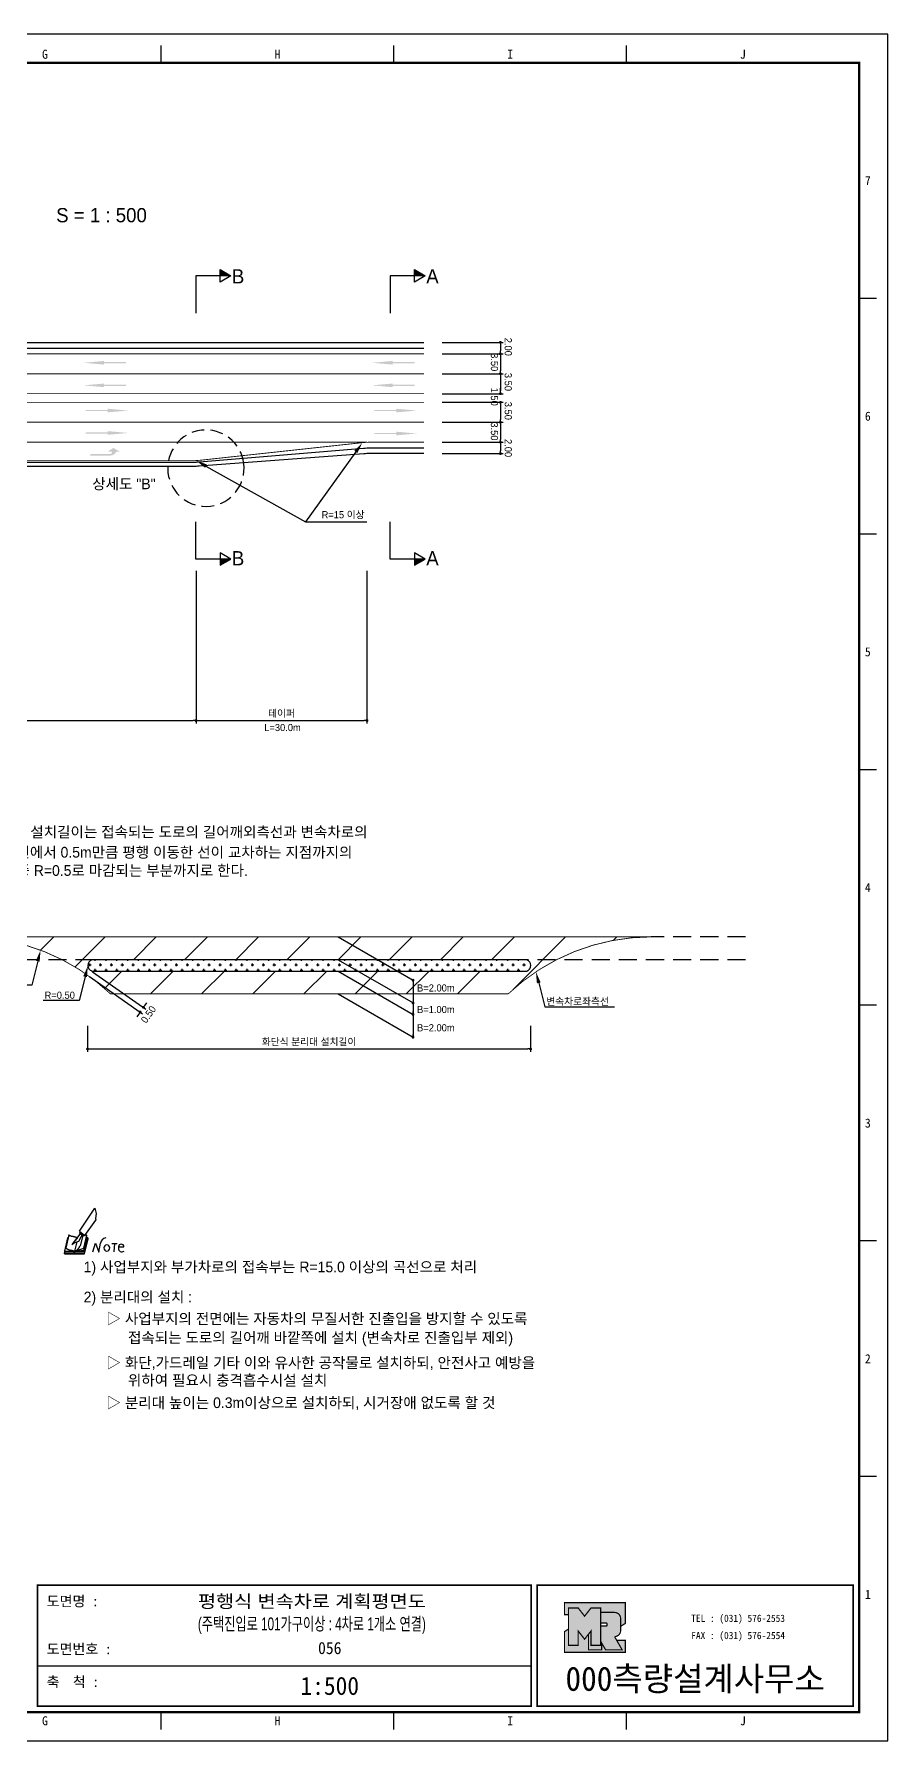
# Model space of a CAD drawing. Header units: millimetres. Extents: x 455 to 878, y -7 to 292.
# Drawn here: x 728.6 to 878.4, y -7.3 to 292.1 of the extents above; entities that cross this region are included whole.
import ezdxf
from ezdxf.enums import TextEntityAlignment as Align

# ---------------------------------------------------------------- set-up
doc = ezdxf.new("R2010")
doc.units = ezdxf.units.MM
doc.linetypes.add('HIDDEN', pattern=[9.525, 6.35, -3.175])
for name, color, linetype in [('CC-GSTR-0004', 4, 'Continuous'), ('CM-LANE-0030', 30, 'Continuous'), ('CZ-DIMT-0002', 7, 'Continuous'), ('CZ-LIN1-0007', 7, 'Continuous'), ('CZ-LIN2-0003', 3, 'Continuous'), ('CZ-LINE-0001', 7, 'Continuous'), ('CZ-TEXT-BOX0', 7, 'Continuous'), ('TITLE', 7, 'Continuous')]:
    doc.layers.add(name, color=color, linetype=linetype)
doc.styles.add('돋움', font='')
doc.styles.add('돋음체', font='')
doc.styles.get('돋움').set_extended_font_data('Dotum')
doc.styles.get('돋음체').set_extended_font_data('DotumChe')

# ---------------------------------------------------------------- blocks, each defined once
blk = doc.blocks.new('note')
for p, q in [((0.85, 3.5), (3.53, 7.57)), ((3.53, 7.57), (3.8, 6.64)), ((3.8, 6.64), (3.69, 5.72)), ((1, 3.1), (0.75, 2.77)), ((0.85, 3.5), (1.8, 2.79)), ((1, 3.4), (0.85, 3.21)), ((0.85, 3.21), (1.52, 2.71)), ((1.8, 2.79), (3.74, 5.46)), ((3.69, 5.72), (3.74, 5.46)), ((-1.24, 2.36), (-1.77, 0)), ((-1.77, 0), (1.77, 0)), ((-1.77, 0), (-1.77, -0.3)), ((-1.53, 0.52), (-1.55, 0.54)), ((-1.01, 2.9), (-1.53, 0.52)), ((-1.48, 0.48), (-1.53, 0.52)), ((-1.43, 0.44), (-1.48, 0.48)), ((-1.38, 0.41), (-1.43, 0.44)), ((-1.33, 0.4), (-1.38, 0.41)), ((-1.27, 0.37), (-1.33, 0.4)), ((-1.22, 0.35), (-1.27, 0.37)), ((-1.13, 2.36), (-1.24, 2.36)), ((-1.17, 0.33), (-1.22, 0.35)), ((-1.12, 0.32), (-1.17, 0.33)), ((-1.02, 0.25), (-1.12, 0.32)), ((-0.97, 0.22), (-1.02, 0.25)), ((-1, 2.9), (-1.01, 2.9)), ((-0.98, 2.85), (-1, 2.9)), ((-0.95, 2.8), (-0.98, 2.85)), ((-0.93, 0.21), (-0.97, 0.22)), ((-0.9, 2.75), (-0.95, 2.8)), ((-0.88, 0.19), (-0.93, 0.21)), ((-0.85, 2.72), (-0.9, 2.75)), ((-0.8, 0.18), (-0.88, 0.19)), ((-0.79, 2.69), (-0.85, 2.72)), ((-0.75, 0.17), (-0.8, 0.18)), ((-0.74, 2.68), (-0.79, 2.69)), ((-0.7, 0.16), (-0.75, 0.17)), ((-0.69, 2.65), (-0.74, 2.68)), ((-0.64, 0.15), (-0.7, 0.16)), ((-0.64, 2.65), (-0.69, 2.65)), ((-0.59, 2.63), (-0.64, 2.65)), ((-0.58, 0.14), (-0.64, 0.15)), ((-0.54, 2.62), (-0.59, 2.63)), ((-0.53, 0.13), (-0.58, 0.14)), ((-0.48, 2.61), (-0.54, 2.62)), ((-0.48, 0.12), (-0.53, 0.13)), ((-0.43, 2.61), (-0.48, 2.61)), ((-0.43, 0.11), (-0.48, 0.12)), ((0.75, 2.77), (-0.46, 1.16)), ((0.37, 2.24), (-0.46, 1.16)), ((-0.46, 1.16), (-0.08, 1.47)), ((-0.38, 2.59), (-0.43, 2.61)), ((-0.38, 0.08), (-0.43, 0.11)), ((-0.33, 2.59), (-0.38, 2.59)), ((-0.29, 0.06), (-0.38, 0.08)), ((-0.27, 2.58), (-0.33, 2.59)), ((-0.23, 0.05), (-0.29, 0.06)), ((-0.22, 2.57), (-0.27, 2.58)), ((-0.16, 0.04), (-0.23, 0.05)), ((-0.17, 2.56), (-0.22, 2.57)), ((-0.12, 2.55), (-0.17, 2.56)), ((-0.11, 0.03), (-0.16, 0.04)), ((-0.07, 2.53), (-0.12, 2.55)), ((-0.04, 0.02), (-0.11, 0.03)), ((-0.08, 1.47), (0.72, 1.75)), ((-0.01, 2.51), (-0.07, 2.53)), ((-0.05, -0.3), (-0.05, 0)), ((0, 0), (-0.04, 0.02)), ((0.04, 2.5), (-0.01, 2.51)), ((0.37, 1.63), (0, 0)), ((0, 0), (1.6, 0.53)), ((0, 0), (1.65, 0.18)), ((0, 0.01), (0.06, 0.04)), ((0, -0.3), (0, 0)), ((0.09, 2.48), (0.04, 2.5)), ((0.05, -0.3), (0.05, 0)), ((0.06, 0.04), (0.11, 0.07)), ((0.14, 2.48), (0.09, 2.48)), ((0.11, 0.07), (0.16, 0.09)), ((0.2, 2.47), (0.14, 2.48)), ((0.16, 0.09), (0.21, 0.12)), ((0.26, 2.43), (0.18, 2.46)), ((0.21, 0.12), (0.27, 0.14)), ((0.34, 2.4), (0.26, 2.43)), ((0.27, 0.14), (0.36, 0.19)), ((0.45, 2.37), (0.34, 2.4)), ((0.36, 0.19), (0.41, 0.22)), ((0.41, 0.22), (0.46, 0.27)), ((0.46, 0.27), (0.51, 0.3)), ((0.51, 0.3), (0.56, 0.34)), ((0.56, 0.34), (0.6, 0.4)), ((0.6, 0.4), (0.64, 0.45)), ((0.64, 0.45), (0.67, 0.51)), ((0.67, 0.51), (0.74, 0.58)), ((0.72, 1.75), (1.16, 2.53)), ((0.74, 0.58), (0.79, 0.63)), ((0.79, 0.63), (0.83, 0.68)), ((0.83, 0.68), (0.86, 0.73)), ((0.86, 0.73), (0.89, 0.79)), ((0.89, 0.84), (0.92, 0.89)), ((0.89, 0.79), (0.89, 0.84)), ((0.92, 0.89), (0.96, 0.95)), ((0.96, 0.95), (1.01, 0.97)), ((1.47, 2.74), (1.01, 0.97)), ((1.16, 2.53), (1.37, 2.82)), ((2.13, 2.84), (1.44, 2.63)), ((1.52, 2.71), (1.66, 2.9)), ((1.6, 0.53), (2.13, 2.84)), ((1.65, 0.18), (2.19, 2.48)), ((1.77, 0), (2.3, 2.36)), ((1.77, -0.3), (2.3, 2.07)), ((1.77, -0.38), (2.3, 1.99)), ((1.77, -0.44), (2.3, 1.93)), ((1.77, 0), (1.77, -0.3)), ((2.19, 2.48), (2.04, 2.47)), ((2.3, 2.36), (2.16, 2.36)), ((2.3, 2.36), (2.3, 2.07)), ((3.21, -0.08), (3.68, 1.4)), ((3.68, 1.4), (4.26, -0.14)), ((4.26, -0.14), (4.56, 1.44)), ((6.55, 1.34), (7.46, 1.34)), ((7.01, 1.34), (6.87, -0.11)), ((7.71, 0.77), (7.71, 0.55)), ((7.71, 0.77), (8.67, 0.77)), ((-1.77, -0.3), (1.77, -0.3)), ((-1.77, -0.43), (-1.77, -0.3)), ((-1.77, -0.37), (1.77, -0.37)), ((-1.77, -0.43), (1.77, -0.43))]:
    blk.add_line(p, q)
for centre, major_axis, start_param, end_param in [((0.4, 2.31), (0.0702, 0.0702), 3.283946, 6.425539), ((5.68, 1.23), (-0.806, 0.806), -0.591174, 0.597824), ((5.66, 0.58), (-0.378, 0.378), 3.926991, 10.210176), ((8.3, 0.49), (0.422, 0.422), 2.265602, 4.634911), ((8.19, 0.77), (-0.342, 0.342), 3.926991, 7.068583)]:
    blk.add_ellipse(centre, major_axis=major_axis, ratio=1, start_param=start_param, end_param=end_param)
blk = doc.blocks.new('_Dot')
at = {"color": 0, "linetype": 'ByBlock', "lineweight": -2}
blk.add_line((-0.5, 0), (-1, 0), dxfattribs=at)
at = {"color": 0, "linetype": 'ByBlock', "const_width": 0.5}
blk.add_lwpolyline([(-0.25, 0, 1), (0.25, 0, 1)], format="xyb", close=True, dxfattribs=at)

msp = doc.modelspace()

# ---------------------------------------------------------------- hatches: boundary and pattern name
at = {"layer": 'CM-LANE-0030'}
h = msp.add_hatch(dxfattribs=at)
h.set_pattern_fill('ANSI31', color=256, scale=2, style=0)
h.set_pattern_definition([(45, (-563.036, 589.813), (-4.490128, 4.490128), [])])
h.paths.add_polyline_path([(811.75, 123.71, -0.191871), (836.85, 133.71), (716.85, 133.71, -0.191871), (741.95, 123.71)])
h.paths.add_polyline_path([(738.67, 127.71, 0.002096), (738.41, 127.89, -0.732581), (738.99, 129.71), (814.72, 129.71, -0.732581), (815.29, 127.89, 0.002096), (815.04, 127.71)], flags=16)
at = {"layer": 'CZ-LIN1-0007'}
for points in [[(740.84, 234.73), (740.84, 234.52), (744.66, 234.52), (744.66, 234.3), (740.84, 234.3), (740.84, 234.09), (737.19, 234.41)], [(791.48, 234.73), (791.48, 234.52), (795.31, 234.52), (795.31, 234.3), (791.48, 234.3), (791.48, 234.09), (787.83, 234.41)], [(740.84, 230.77), (740.84, 230.56), (744.66, 230.56), (744.66, 230.34), (740.84, 230.34), (740.84, 230.13), (737.19, 230.45)], [(791.48, 230.77), (791.48, 230.56), (795.31, 230.56), (795.31, 230.34), (791.48, 230.34), (791.48, 230.13), (787.83, 230.45)], [(741.45, 226.35), (741.45, 226.14), (737.62, 226.14), (737.62, 225.93), (741.45, 225.93), (741.45, 225.71), (745.1, 226.03)], [(792.09, 226.35), (792.09, 226.14), (788.27, 226.14), (788.27, 225.93), (792.09, 225.93), (792.09, 225.71), (795.74, 226.03)], [(741.45, 222.42), (741.45, 222.21), (737.62, 222.21), (737.62, 221.99), (741.45, 221.99), (741.45, 221.78), (745.1, 222.1)], [(792.09, 222.32), (792.09, 222.11), (788.27, 222.11), (788.27, 221.89), (792.09, 221.89), (792.09, 221.68), (795.74, 222)], [(741.96, 218.14, 0.267976), (742.98, 218.82), (743.61, 218.82), (742.44, 219.48), (741.5, 218.83), (742.19, 218.83, -0.504994), (741.88, 218.41), (738.42, 218.39), (738.42, 218.12)]]:
    msp.add_hatch(color=256, dxfattribs=at).paths.add_polyline_path(points)
at = {"layer": 'CZ-LIN2-0003'}
h = msp.add_hatch(dxfattribs=at)
h.set_pattern_fill('CROSS', color=256, scale=0.15, style=0)
h.set_pattern_definition([(0, (-563.0362, 589.8133), (0.9525, 0.9525), [0.47625, -1.42875]), (90, (-562.7981, 589.5751), (-0.9525, 0.9525), [0.47625, -1.42875])])
h.paths.add_polyline_path([(738.99, 129.71, 0.732581), (738.41, 127.89, -0.002096), (738.67, 127.71), (815.04, 127.71, -0.002096), (815.29, 127.89, 0.732581), (814.72, 129.71)])
at = {"layer": 'CZ-LINE-0001'}
for points in [[(761.18, 250.75), (761.18, 249.65), (763.09, 249.65)], [(795.29, 250.75), (795.29, 249.65), (797.2, 249.65)], [(763.09, 199.98), (761.18, 199.98), (761.18, 198.88)], [(797.2, 199.98), (795.29, 199.98), (795.29, 198.88)]]:
    msp.add_hatch(color=256, dxfattribs=at).paths.add_polyline_path(points)
at = {"layer": 'TITLE', "ltscale": 150}
h = msp.add_hatch(color=8, dxfattribs=at)
edge = h.paths.add_edge_path()
edge.add_line((832.29, 16.91), (821.62, 16.91))
edge.add_line((821.62, 16.91), (821.62, 14.83))
edge.add_line((821.62, 14.83), (822.33, 14.83))
edge.add_line((822.33, 14.83), (822.33, 16))
edge.add_line((822.33, 16), (824.02, 16))
edge.add_line((824.02, 16), (825.15, 14.55))
edge.add_line((825.15, 14.55), (826.28, 16))
edge.add_line((826.28, 16), (827.97, 16))
edge.add_line((827.97, 16), (827.97, 15.21))
edge.add_line((827.97, 15.21), (830.41, 15.21))
edge.add_arc((830.41, 14.14), 1.07, 0, 90, ccw=False)
edge.add_line((831.47, 14.14), (831.47, 12.77))
edge.add_line((831.47, 12.77), (832.29, 13.28))
edge.add_line((832.29, 13.28), (832.29, 16.91))
h.paths.add_polyline_path([(825.83, 11.39), (825.15, 10.51), (824.02, 11.96), (824.02, 9.45), (822.33, 9.45), (822.33, 12.3), (821.62, 11.85), (821.62, 8.22), (832.29, 8.22), (832.29, 10.3), (830.79, 10.3), (831.74, 8.65), (828.84, 8.65), (828.14, 9.86), (828.14, 8.65), (825.83, 8.65)])
msp.add_hatch(color=5, dxfattribs=at).paths.add_polyline_path([(827.97, 16), (826.28, 16), (825.15, 14.55), (824.02, 16), (822.33, 16), (822.33, 9.45), (824.02, 9.45), (824.02, 11.96), (825.15, 10.51), (826.28, 11.96), (826.28, 9.45), (827.97, 9.45)])
h = msp.add_hatch(color=161, dxfattribs=at)
edge = h.paths.add_edge_path()
edge.add_arc((830.41, 14.14), 1.07, 360, 450)
edge.add_line((830.41, 15.21), (827.97, 15.21))
edge.add_line((827.97, 15.21), (827.97, 13.35))
edge.add_line((827.97, 13.35), (828.96, 13.35))
edge.add_arc((828.96, 13.24), 0.113, 0, 90, ccw=False)
edge.add_line((829.08, 13.24), (829.08, 12.93))
edge.add_arc((828.96, 12.93), 0.113, 270, 360, ccw=False)
edge.add_line((828.96, 12.82), (827.97, 12.82))
edge.add_line((827.97, 12.82), (827.97, 9.45))
edge.add_line((827.97, 9.45), (826.28, 9.45))
edge.add_line((826.28, 9.45), (826.28, 11.96))
edge.add_line((826.28, 11.96), (825.83, 11.39))
edge.add_line((825.83, 11.39), (825.83, 8.65))
edge.add_line((825.83, 8.65), (828.14, 8.65))
edge.add_line((828.14, 8.65), (828.14, 9.86))
edge.add_line((828.14, 9.86), (828.84, 8.65))
edge.add_line((828.84, 8.65), (831.74, 8.65))
edge.add_line((831.74, 8.65), (830.41, 10.97))
edge.add_arc((830.41, 12.03), 1.07, 270, 360)
edge.add_line((831.47, 12.03), (831.47, 14.14))

# ---------------------------------------------------------------- linework, layer by layer
at = {"color": 0, "linetype": 'ByBlock', "lineweight": -2}
for p, q in [((810.38, 237.73), (810.38, 237.48)), ((810.38, 236.23), (810.38, 236.48)), ((810.38, 235.73), (810.38, 235.48)), ((810.38, 232.73), (810.38, 232.98)), ((810.38, 232.23), (810.38, 231.98)), ((810.38, 229.23), (810.38, 229.48)), ((810.38, 229.23), (810.38, 229.48)), ((810.38, 227.23), (810.38, 226.98)), ((810.38, 227.23), (810.38, 226.98)), ((810.38, 224.23), (810.38, 224.48)), ((810.38, 223.73), (810.38, 223.48)), ((810.38, 220.73), (810.38, 220.98)), ((810.38, 220.23), (810.38, 219.98)), ((810.38, 218.73), (810.38, 218.98)), ((795.05, 125.86), (795.05, 125.61)), ((747.02, 120.32), (746.87, 120.11)), ((747.88, 121.54), (748.02, 121.75)), ((795.05, 121.86), (795.05, 121.61)), ((795.05, 120.36), (795.05, 120.61)), ((795.05, 116.36), (795.05, 116.61))]:
    msp.add_line(p, q, dxfattribs=at)
at = {"color": 0, "linetype": 'ByBlock', "const_width": 0.25}
for points in [[(810.38, 237.86, 1), (810.38, 238.11, 1)], [(810.38, 235.86, 1), (810.38, 236.11, 1)], [(810.38, 236.11, 1), (810.38, 235.86, 1)], [(810.38, 232.36, 1), (810.38, 232.61, 1)], [(810.38, 232.61, 1), (810.38, 232.36, 1)], [(810.38, 229.11, 1), (810.38, 228.86, 1)], [(810.38, 229.11, 1), (810.38, 228.86, 1)], [(810.38, 227.36, 1), (810.38, 227.61, 1)], [(810.38, 227.36, 1), (810.38, 227.61, 1)], [(810.38, 223.86, 1), (810.38, 224.11, 1)], [(810.38, 224.11, 1), (810.38, 223.86, 1)], [(810.38, 220.61, 1), (810.38, 220.36, 1)], [(810.38, 220.36, 1), (810.38, 220.61, 1)], [(810.38, 218.61, 1), (810.38, 218.36, 1)], [(795.05, 125.98, 1), (795.05, 126.23, 1)], [(747.09, 120.42, 1), (747.23, 120.62, 1)], [(747.81, 121.44, 1), (747.66, 121.24, 1)], [(795.05, 121.98, 1), (795.05, 122.23, 1)], [(795.05, 120.23, 1), (795.05, 119.98, 1)], [(795.05, 116.23, 1), (795.05, 115.98, 1)]]:
    msp.add_lwpolyline(points, format="xyb", close=True, dxfattribs=at)
at = {"layer": 'CC-GSTR-0004'}
for p, q in [((536.96, 237.98), (796.96, 237.98)), ((536.96, 236.98), (796.96, 236.98))]:
    msp.add_line(p, q, dxfattribs=at)
for points in [[(652.21, 202.23, -0.414214), (666.96, 216.98), (756.34, 216.98), (756.34, 216.98, 0.020788), (757.59, 217.04), (757.59, 217.04), (786.34, 219.43), (786.34, 219.43, -0.020788), (787.59, 219.48), (796.96, 219.48)], [(796.96, 218.48), (787.53, 218.48, 0.018717), (786.4, 218.44), (757.52, 216.28, -0.018717), (756.4, 216.23), (666.96, 216.23, 0.414214), (652.96, 202.23)]]:
    msp.add_lwpolyline(points, format="xyb", dxfattribs=at)
at = {"layer": 'CM-LANE-0030', "const_width": 0.15}
for points in [[(536.96, 228.98), (796.96, 228.98)], [(536.96, 227.48), (796.96, 227.48)]]:
    msp.add_lwpolyline(points, dxfattribs=at)
msp.add_lwpolyline([(716.85, 133.71), (836.85, 133.71, 0.191871), (811.75, 123.71), (741.95, 123.71, 0.191871)], format="xyb", close=True, dxfattribs=at)
at = {"layer": 'CZ-LIN1-0007', "const_width": 0.15}
msp.add_lwpolyline([(536.96, 235.98), (796.96, 235.98)], dxfattribs=at)
at = {"layer": 'CZ-LIN1-0007', "linetype": 'HIDDEN', "const_width": 0.15}
for points in [[(536.96, 232.48), (796.96, 232.48)], [(536.96, 223.98), (796.96, 223.98)], [(726.96, 220.48), (786.96, 220.48)]]:
    msp.add_lwpolyline(points, dxfattribs=at)
at = {"layer": 'CZ-LIN1-0007', "const_width": 0.15}
msp.add_lwpolyline([(796.96, 220.48), (787.77, 220.48, 0.026985), (786.16, 220.4), (786.16, 220.4), (757.77, 217.32, -0.026985), (756.15, 217.23), (666.96, 217.23, 0.414214), (651.96, 202.23)], format="xyb", dxfattribs=at)
at = {"layer": 'CZ-LIN2-0003'}
msp.add_lwpolyline([(815.04, 127.71, -0.002096), (815.29, 127.89, 0.732581), (814.72, 129.71), (738.99, 129.71, 0.732581), (738.41, 127.89, -0.002096), (738.67, 127.71)], format="xyb", close=True, dxfattribs=at)
at = {"layer": 'CZ-LINE-0001'}
for p, q in [((763.09, 249.65), (756.94, 249.65)), ((756.94, 249.65), (756.94, 243.11)), ((761.18, 248.55), (761.18, 250.75)), ((761.18, 250.75), (763.09, 249.65)), ((763.09, 249.65), (761.18, 248.55)), ((797.2, 249.65), (791.05, 249.65)), ((791.05, 249.65), (791.05, 243.11)), ((795.29, 248.55), (795.29, 250.75)), ((795.29, 250.75), (797.2, 249.65)), ((797.2, 249.65), (795.29, 248.55)), ((800.15, 237.98), (810.88, 237.98)), ((810.38, 237.48), (810.38, 236.48)), ((800.15, 235.98), (810.88, 235.98)), ((800.15, 235.98), (810.88, 235.98)), ((810.38, 235.48), (810.38, 232.98)), ((800.15, 232.48), (810.88, 232.48)), ((800.15, 232.48), (810.88, 232.48)), ((810.38, 231.98), (810.38, 229.48)), ((800.15, 228.98), (810.88, 228.98)), ((800.15, 228.98), (810.88, 228.98)), ((810.38, 229.48), (810.38, 229.98)), ((800.15, 227.48), (810.88, 227.48)), ((800.15, 227.48), (810.88, 227.48)), ((810.38, 226.98), (810.38, 226.48)), ((810.38, 226.98), (810.38, 224.48)), ((800.15, 223.98), (810.88, 223.98)), ((800.15, 223.98), (810.88, 223.98)), ((810.38, 223.48), (810.38, 220.98)), ((800.15, 220.48), (810.88, 220.48)), ((800.15, 220.48), (810.88, 220.48)), ((810.38, 219.98), (810.38, 218.98)), ((800.15, 218.48), (810.88, 218.48)), ((756.94, 199.98), (756.94, 206.52)), ((776.18, 206.51), (786.96, 206.51)), ((791.05, 199.98), (791.05, 206.52)), ((763.09, 199.98), (761.18, 201.08)), ((761.18, 201.08), (761.18, 198.88)), ((797.2, 199.98), (795.29, 201.08)), ((795.29, 201.08), (795.29, 198.88)), ((763.09, 199.98), (756.94, 199.98)), ((756.96, 197.93), (756.96, 171.16)), ((756.96, 197.93), (756.96, 171.16)), ((761.18, 198.88), (763.09, 199.98)), ((786.96, 197.93), (786.96, 171.16)), ((797.2, 199.98), (791.05, 199.98)), ((795.29, 198.88), (797.2, 199.98)), ((667.46, 171.66), (756.46, 171.66)), ((757.46, 171.66), (786.46, 171.66)), ((781.89, 133.71), (795.05, 126.11)), ((781.89, 129.71), (795.05, 122.11)), ((738.25, 126.78), (747.57, 120.23)), ((738.82, 127.6), (748.14, 121.05)), ((781.89, 127.71), (795.05, 120.11)), ((795.05, 126.11), (795.05, 116.11)), ((781.89, 123.71), (795.05, 116.11)), ((746.87, 120.11), (746.58, 119.7)), ((748.02, 121.75), (748.31, 122.16)), ((737.93, 118.08), (737.93, 113.55)), ((815.67, 118.08), (815.67, 113.55)), ((738.43, 114.05), (815.17, 114.05))]:
    msp.add_line(p, q, dxfattribs=at)
at = {"layer": 'CZ-LINE-0001', "linetype": 'HIDDEN', "ltscale": 0.35}
msp.add_line((765.34, 216.71), (765.34, 216.71), dxfattribs=at)
at = {"layer": 'CZ-LINE-0001', "linetype": 'HIDDEN', "ltscale": 0.5}
for p, q in [((853.38, 133.71), (836.85, 133.71)), ((738.99, 129.71), (700.33, 129.71)), ((853.38, 129.71), (814.72, 129.71))]:
    msp.add_line(p, q, dxfattribs=at)
at = {"layer": 'CZ-LINE-0001'}
for points in [[(784.99, 218.77), (776.18, 206.51)], [(758.71, 216.28), (776.18, 206.51)], [(729.19, 129.44), (728.14, 125.26), (715.91, 125.26)], [(737.5, 126.72), (736.45, 122.54), (730.11, 122.54)]]:
    msp.add_lwpolyline(points, dxfattribs=at)
at = {"layer": 'CZ-LINE-0001', "extrusion": (0, 0, -1)}
msp.add_lwpolyline([(-817.1, 125.64), (-818.15, 121.46), (-830.38, 121.46)], dxfattribs=at)
at = {"layer": 'CZ-LINE-0001', "linetype": 'HIDDEN', "ltscale": 0.35}
msp.add_arc((758.69, 215.92), 6.7, 6.7667, 6.749, dxfattribs=at)
at = {"layer": 'CZ-LINE-0001'}
for points in [[(784.72, 218.97), (786.16, 220.4), (785.26, 218.58)], [(758.55, 215.99), (756.96, 217.26), (758.87, 216.57)], [(728.87, 129.53), (729.68, 131.38), (729.52, 129.36)], [(737.18, 126.8), (737.99, 128.66), (737.82, 126.64)]]:
    msp.add_solid(points, dxfattribs=at)
at = {"layer": 'CZ-LINE-0001', "extrusion": (0, 0, -1)}
msp.add_solid([(-817.43, 125.72), (-816.61, 127.58), (-816.78, 125.56)], dxfattribs=at)
at = {"layer": 'TITLE', "color": 7, "linetype": 'Continuous'}
for p, q in [((750.86, 287.02), (750.86, 290.04)), ((791.69, 287.02), (791.69, 290.04)), ((832.51, 287.02), (832.51, 290.04)), ((876.36, 245.69), (873.33, 245.69)), ((876.36, 204.36), (873.33, 204.36)), ((876.36, 163.03), (873.33, 163.03)), ((876.36, 121.7), (873.33, 121.7)), ((876.36, 80.37), (873.33, 80.37)), ((876.36, 39.04), (873.33, 39.04)), ((750.86, -5.31), (750.86, -2.29)), ((791.69, -5.31), (791.69, -2.29)), ((832.51, -5.31), (832.51, -2.29))]:
    msp.add_line(p, q, dxfattribs=at)
at = {"layer": 'TITLE', "ltscale": 150}
msp.add_line((729.16, 5.85), (815.77, 5.85), dxfattribs=at)
at = {"layer": 'TITLE'}
msp.add_line((873.45, -2.29), (464.59, -2.29), dxfattribs=at)
msp.add_lwpolyline([(455.01, -7.32), (878.37, -7.32), (878.37, 292.06), (455.01, 292.06)], close=True, dxfattribs=at)
at = {"layer": 'TITLE', "linetype": 'Continuous', "const_width": 0.403}
msp.add_lwpolyline([(465.09, -2.29), (465.09, 287.02), (873.33, 287.02), (873.33, -2.29)], close=True, dxfattribs=at)
at = {"layer": 'TITLE', "ltscale": 150}
for points, const_width in [([(729.16, 20), (815.77, 20), (815.77, -1.22), (729.16, -1.22)], 0.265), ([(872.27, 20), (872.27, -1.22), (816.83, -1.22), (816.83, 20), (872.27, 20)], 0.265), ([(827.97, 16), (826.28, 16), (825.15, 14.55), (824.02, 16), (822.33, 16), (822.33, 9.45), (824.02, 9.45), (824.02, 11.96), (825.15, 10.51), (826.28, 11.96), (826.28, 9.45), (827.97, 9.45)], 0.212), ([(825.83, 11.39), (825.15, 10.51), (824.02, 11.96), (824.02, 9.45), (822.33, 9.45), (822.33, 12.3), (821.62, 11.85), (821.62, 8.22), (832.29, 8.22), (832.29, 10.3), (830.79, 10.3), (831.74, 8.65), (828.84, 8.65), (828.14, 9.86), (828.14, 8.65), (825.83, 8.65)], 0.212)]:
    msp.add_lwpolyline(points, close=True, dxfattribs=dict(at, const_width=const_width))
at = {"layer": 'TITLE', "ltscale": 150, "const_width": 0.212}
for points in [[(832.29, 16.91), (821.62, 16.91), (821.62, 14.83), (822.33, 14.83), (822.33, 16), (824.02, 16), (825.15, 14.55), (826.28, 16), (827.97, 16), (827.97, 15.21), (830.41, 15.21, -0.414214), (831.47, 14.14), (831.47, 12.77), (832.29, 13.28)], [(831.47, 14.14, 0.414214), (830.41, 15.21), (827.97, 15.21), (827.97, 13.35), (828.96, 13.35, -0.414214), (829.08, 13.24), (829.08, 12.93, -0.414214), (828.96, 12.82), (827.97, 12.82), (827.97, 9.45), (826.28, 9.45), (826.28, 11.96), (825.83, 11.39), (825.83, 8.65), (828.14, 8.65), (828.14, 9.86), (828.84, 8.65), (831.74, 8.65), (830.41, 10.97, 0.414214), (831.47, 12.03)]]:
    msp.add_lwpolyline(points, format="xyb", close=True, dxfattribs=at)

# ---------------------------------------------------------------- block references
at = {"layer": 'CZ-LINE-0001', "xscale": 0.5, "yscale": 0.5, "zscale": 0.5}
for p in [(756.96, 171.66), (786.96, 171.66), (815.67, 114.05)]:
    msp.add_blockref('_Dot', p, dxfattribs=at)
at = {"layer": 'CZ-LINE-0001', "xscale": 0.5, "yscale": 0.5, "zscale": 0.5, "rotation": 180}
for p in [(756.96, 171.66), (737.93, 114.05)]:
    msp.add_blockref('_Dot', p, dxfattribs=at)
at = {"layer": 'CZ-TEXT-BOX0'}
msp.add_blockref('note', (735.65, 78.56), dxfattribs=at)

# ---------------------------------------------------------------- texts
at = {"layer": 'CZ-DIMT-0002', "style": '돋움'}
for s, height, p in [('B', 2.5, (764.34, 249.57)), ('A', 2.5, (798.45, 249.57)), ('상세도 "B"', 1.875, (744.31, 213.17)), ('R=15 이상', 1.25, (782.77, 207.76)), ('B', 2.5, (764.34, 200.12)), ('A', 2.5, (798.45, 200.12)), ('L=30.0m', 1.25, (772.14, 170.43))]:
    msp.add_text(s, height=height, dxfattribs=at).set_placement(p, align=Align.MIDDLE_CENTER)
for s, p in [('2.00', (811.13, 238.8)), ('3.50', (808.7, 236.1)), ('3.50', (811.13, 232.64)), ('1.50', (808.7, 230.05)), ('3.50', (811.13, 227.57)), ('3.50', (808.7, 223.96)), ('2.00', (811.13, 221.04))]:
    msp.add_text(s, height=1.25, rotation=270, dxfattribs=at).set_placement(p)
for s, p in [('○ 분리대 설치길이는 접속되는 도로의 길어깨외측선과 변속차로의', (716.9, 152.11)), ('좌측선에서 0.5m만큼 평행 이동한 선이 교차하는 지점까지의', (720.75, 148.55)), ('길이중 R=0.5로 마감되는 부분까지로 한다.', (720.75, 145.35)), ('1) 사업부지와 부가차로의 접속부는 R=15.0 이상의 곡선으로 처리', (737.25, 75.81)), ('2) 분리대의 설치 :', (737.25, 70.54)), ('▷ 사업부지의 전면에는 자동차의 무질서한 진출입을 방지할 수 있도록', (741.24, 66.74)), ('접속되는 도로의 길어깨 바깥쪽에 설치 (변속차로 진출입부 제외)', (745.02, 63.41)), ('▷ 화단,가드레일 기타 이와 유사한 공작물로 설치하되, 안전사고 예방을', (741.24, 59.01)), ('위하여 필요시 충격흡수시설 설치', (745.02, 55.94)), ('▷ 분리대 높이는 0.3m이상으로 설치하되, 시거장애 없도록 할 것', (741.24, 52))]:
    msp.add_text(s, height=1.875, dxfattribs=at).set_placement(p, align=Align.MIDDLE_LEFT)
for s, p in [('R=0.50', (730.39, 122.85)), ('B=2.00m', (795.75, 124.12)), ('변속차로좌측선', (818.43, 121.77)), ('B=1.00m', (795.75, 120.34)), ('B=2.00m', (795.75, 117.14))]:
    msp.add_text(s, height=1.25, dxfattribs=at).set_placement(p)
at = {"layer": 'CZ-DIMT-0002', "insert": (748.62, 120.1), "char_height": 1.25, "attachment_point": 5, "rotation": 54.9032, "style": '돋움'}
msp.add_mtext('\\A1;0.50', dxfattribs=at)
at = {"layer": 'CZ-LINE-0001', "char_height": 1.25, "attachment_point": 5, "style": '돋움'}
for s, insert in [('\\A1;테이퍼', (771.96, 172.85)), ('\\A1;화단식 분리대 설치길이', (776.8, 115.24))]:
    msp.add_mtext(s, dxfattribs=dict(at, insert=insert))
at = {"layer": 'TITLE', "color": 3, "linetype": 'Continuous', "style": '돋음체'}
for s, p in [('G', (730.45, 288.53)), ('H', (771.27, 288.53)), ('I', (812.1, 288.53)), ('J', (852.92, 288.53)), ('7', (874.85, 266.36)), ('6', (874.85, 225.03)), ('5', (874.85, 183.7)), ('4', (874.85, 142.37)), ('3', (874.85, 101.04)), ('2', (874.85, 59.71)), ('1', (874.85, 18.38)), ('G', (730.45, -3.8)), ('J', (852.92, -3.8)), ('H', (771.27, -3.8)), ('I', (812.1, -3.8))]:
    msp.add_text(s, height=1.59, dxfattribs=at).set_placement(p, align=Align.MIDDLE)
at = {"layer": 'TITLE', "style": '돋움'}
msp.add_text('S = 1 : 500', height=2.5, dxfattribs=at).set_placement((732.42, 260.3), align=Align.MIDDLE_LEFT)
at = {"layer": 'TITLE', "style": '돋음체'}
for s, p in [('도면명 :', (730.75, 16.28)), ('도면번호 :', (730.75, 7.89)), ('축  척 :', (730.75, 2.14))]:
    msp.add_text(s, height=1.804, dxfattribs=at).set_placement(p)
at = {"layer": 'TITLE', "style": '돋움'}
for s, width, p, p2 in [('평행식 변속차로 계획평면도', 1.010039, (757.29, 16.03), (797.29, 16.03)), ('(주택진입로 101가구이상 : 4차로 1개소 연결)', 0.618876, (757.29, 12.08), (797.29, 12.08))]:
    msp.add_text(s, height=2.25, dxfattribs=dict(at, width=width)).set_placement(p, p2, align=Align.FIT)
at = {"layer": 'TITLE', "color": 180, "style": '돋음체'}
for s, p in [('TEL : (031) 576-2553', (843.86, 13.55)), ('FAX : (031) 576-2554', (843.86, 10.53))]:
    msp.add_text(s, height=1.2733, dxfattribs=at).set_placement(p)
at = {"layer": 'TITLE', "linetype": 'Continuous', "style": '돋음체'}
for s, height, p in [('056', 2.122, (780.43, 8.95)), ('1:500', 3.183, (780.43, 2.31))]:
    msp.add_text(s, height=height, dxfattribs=at).set_placement(p, align=Align.MIDDLE)
at = {"layer": 'TITLE', "color": 180, "style": '돋음체'}
msp.add_text('000측량설계사무소', height=4.244, dxfattribs=at).set_placement((844.55, 1.46), align=Align.CENTER)

doc.saveas('drawing.dxf')
